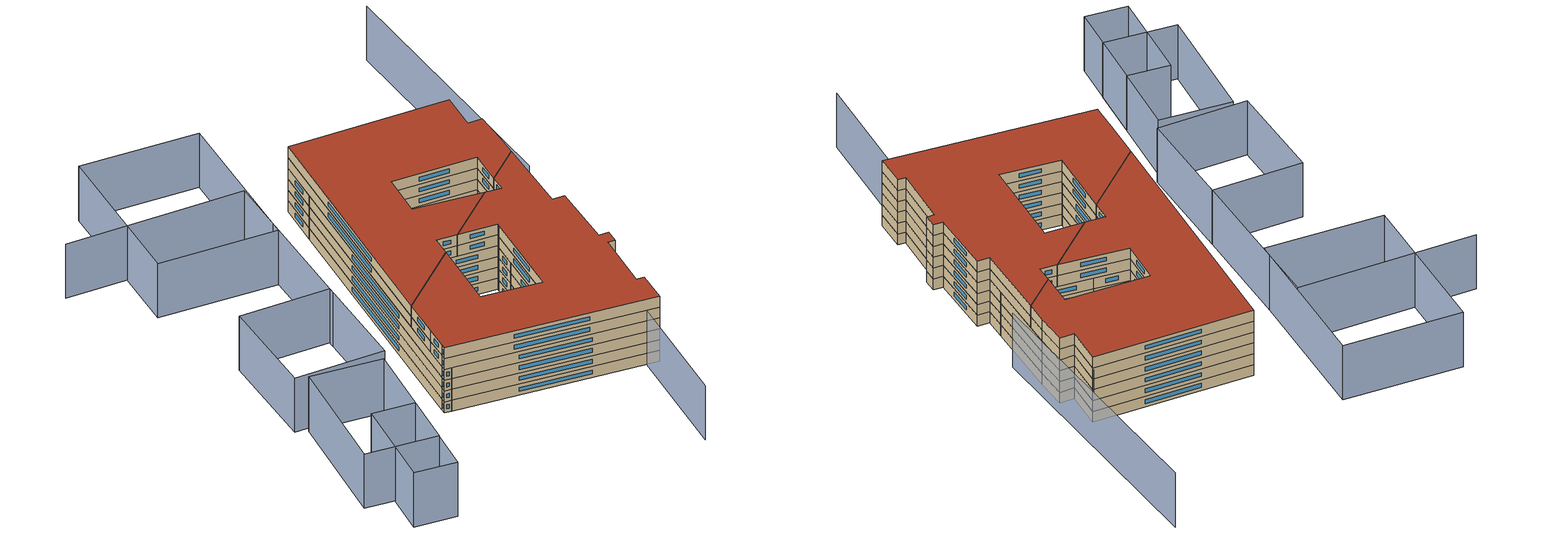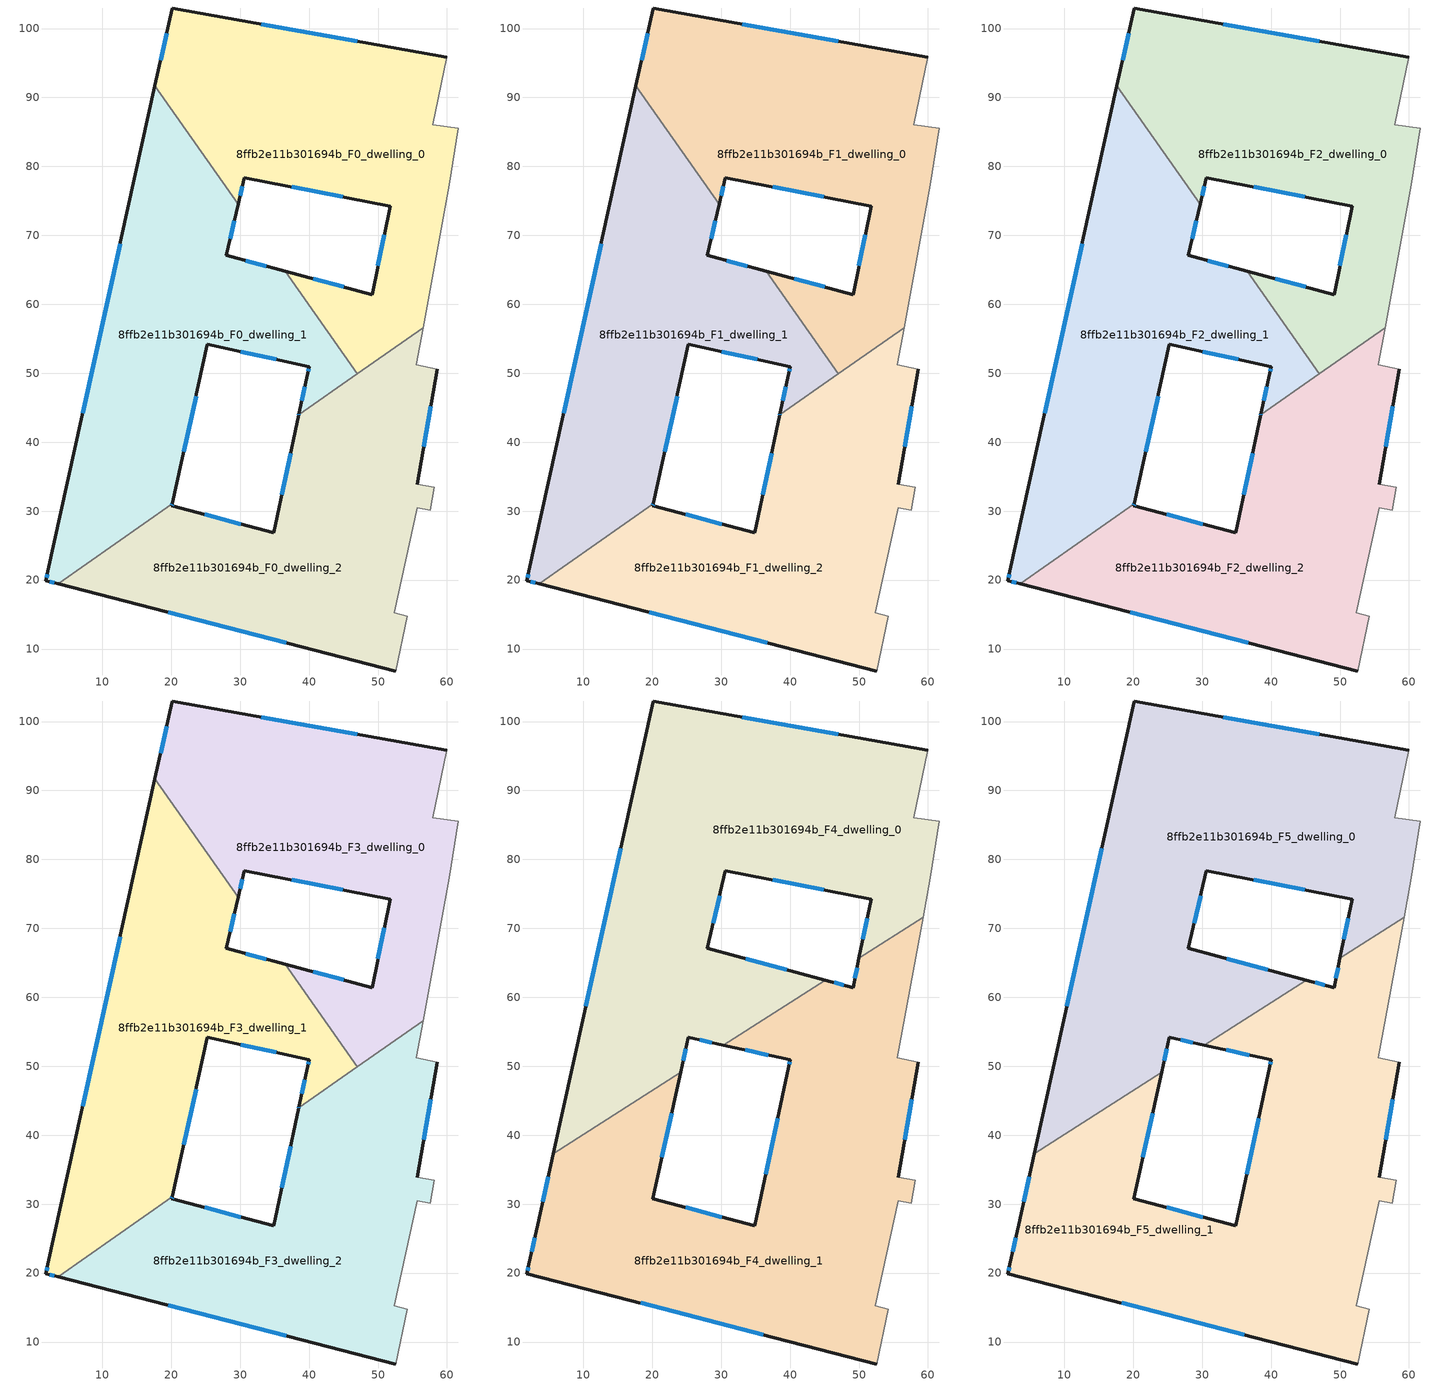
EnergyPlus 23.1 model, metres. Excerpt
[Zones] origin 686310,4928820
8ffb2e11b301694b_F0_dwelling_0
 floor ground (EU_floor_Construction): 59.96,95.82 57.92,86.03 61.62,85.51 60.36,77.36 56.54,56.61 46.99,49.91 36.53,64.8 49.13,61.42 51.74,74.25 30.63,78.38 29.73,74.49 17.65,91.69 20.14,102.97 z0
 wall outside (EU_wall_Construction): 29.73,74.49 30.63,78.38 51.74,74.25 49.13,61.42 36.53,64.8 / 59.96,95.82 20.14,102.97 17.65,91.69 z0:3
 wall adiabatic (EU_wall_Construction): 56.54,56.61 60.36,77.36 61.62,85.51 57.92,86.03 59.96,95.82 z0:3
 wall to 8ffb2e11b301694b_F0_dwelling_1 (EU_wall_Construction): 17.65,91.69 29.73,74.49 / 36.53,64.8 46.99,49.91 z0:3
 wall to 8ffb2e11b301694b_F0_dwelling_2 (EU_wall_Construction): 46.99,49.91 56.54,56.61 z0:3
 window (EU_Window_Construction): 45.03,62.52 40.63,63.7 / 50.89,70.08 49.98,65.59 / 37.49,77.03 44.87,75.59 / 30.02,75.76 30.34,77.11 / 19.33,99.3 18.46,95.36 / 47.01,98.15 33.09,100.65 z0.98:2.02
8ffb2e11b301694b_F0_dwelling_1
 floor ground (EU_floor_Construction): 29.73,74.49 28.02,67.09 36.53,64.8 46.99,49.91 38.51,43.95 38.54,44.08 39.79,49.97 40,50.93 25.27,54.2 20.14,31.05 3.63,19.46 1.83,19.93 2.13,21.26 17.65,91.69 z0
 wall outside (EU_wall_Construction): 36.53,64.8 28.02,67.09 29.73,74.49 / 38.51,43.95 38.54,44.08 / 20.14,31.05 25.27,54.2 40,50.93 39.79,49.97 38.54,44.08 / 17.65,91.69 2.13,21.26 1.83,19.93 3.63,19.46 z0:3
 wall to 8ffb2e11b301694b_F0_dwelling_2 (EU_wall_Construction): 3.63,19.46 20.14,31.05 / 38.51,43.95 46.99,49.91 z0:3
 window (EU_Window_Construction): 28.57,69.5 29.17,72.09 / 33.76,65.55 30.79,66.35 / 38.52,43.99 38.53,44.04 / 39.38,48.06 38.94,46 / 39.93,50.62 39.86,50.29 / 30.06,53.13 35.21,52 / 21.81,38.58 23.6,46.67 / 2.41,19.78 3.05,19.61 / 2.03,20.82 1.93,20.36 / 12.6,68.79 7.18,44.16 z0.98:2.02
8ffb2e11b301694b_F0_dwelling_2
 floor ground (EU_floor_Construction): 56.54,56.61 55.55,51.21 58.6,50.62 55.69,33.92 58.16,33.49 57.56,30.11 55.69,30.51 52.33,15.24 54.23,14.78 52.6,6.82 3.63,19.46 20.14,31.05 20.09,30.81 34.87,26.85 38.51,43.95 z0
 wall outside (EU_wall_Construction): 3.63,19.46 52.6,6.82 / 20.14,31.05 20.09,30.81 / 38.51,43.95 34.87,26.85 20.09,30.81 / 55.69,33.92 58.6,50.62 z0:3
 wall adiabatic (EU_wall_Construction): 52.6,6.82 54.23,14.78 52.33,15.24 55.69,30.51 57.56,30.11 58.16,33.49 55.69,33.92 / 58.6,50.62 55.55,51.21 56.54,56.61 z0:3
 window (EU_Window_Construction): 19.56,15.35 36.67,10.93 / 20.13,30.97 20.11,30.89 / 30.06,28.13 24.89,29.52 / 37.32,38.39 36.05,32.41 / 56.63,39.35 57.65,45.18 z0.98:2.02
8ffb2e11b301694b_F1_dwelling_0
 floor to 8ffb2e11b301694b_F0_dwelling_0 (EU_floor_Construction): 59.96,95.82 57.92,86.03 61.62,85.51 60.36,77.36 56.54,56.61 46.99,49.91 36.53,64.8 49.13,61.42 51.74,74.25 30.63,78.38 29.73,74.49 17.65,91.69 20.14,102.97 z3
 wall outside (EU_wall_Construction): 29.73,74.49 30.63,78.38 51.74,74.25 49.13,61.42 36.53,64.8 / 59.96,95.82 20.14,102.97 17.65,91.69 z3:6
 wall adiabatic (EU_wall_Construction): 56.54,56.61 60.36,77.36 61.62,85.51 57.92,86.03 59.96,95.82 z3:6
 wall to 8ffb2e11b301694b_F1_dwelling_1 (EU_wall_Construction): 17.65,91.69 29.73,74.49 / 36.53,64.8 46.99,49.91 z3:6
 wall to 8ffb2e11b301694b_F1_dwelling_2 (EU_wall_Construction): 46.99,49.91 56.54,56.61 z3:6
 window (EU_Window_Construction): 45.03,62.52 40.63,63.7 / 50.89,70.08 49.98,65.59 / 37.49,77.03 44.87,75.59 / 30.02,75.76 30.34,77.11 / 19.33,99.3 18.46,95.36 / 47.01,98.15 33.09,100.65 z3.98:5.02
8ffb2e11b301694b_F1_dwelling_1
 floor to 8ffb2e11b301694b_F0_dwelling_1 (EU_floor_Construction): 29.73,74.49 28.02,67.09 36.53,64.8 46.99,49.91 38.51,43.95 38.54,44.08 39.79,49.97 40,50.93 25.27,54.2 20.14,31.05 3.63,19.46 1.83,19.93 2.13,21.26 17.65,91.69 z3
 wall outside (EU_wall_Construction): 36.53,64.8 28.02,67.09 29.73,74.49 / 38.51,43.95 38.54,44.08 / 20.14,31.05 25.27,54.2 40,50.93 39.79,49.97 38.54,44.08 / 17.65,91.69 2.13,21.26 1.83,19.93 3.63,19.46 z3:6
 wall to 8ffb2e11b301694b_F1_dwelling_2 (EU_wall_Construction): 3.63,19.46 20.14,31.05 / 38.51,43.95 46.99,49.91 z3:6
 window (EU_Window_Construction): 28.57,69.5 29.17,72.09 / 33.76,65.55 30.79,66.35 / 38.52,43.99 38.53,44.04 / 39.38,48.06 38.94,46 / 39.93,50.62 39.86,50.29 / 30.06,53.13 35.21,52 / 21.81,38.58 23.6,46.67 / 2.41,19.78 3.05,19.61 / 2.03,20.82 1.93,20.36 / 12.6,68.79 7.18,44.16 z3.98:5.02
8ffb2e11b301694b_F1_dwelling_2
 floor to 8ffb2e11b301694b_F0_dwelling_2 (EU_floor_Construction): 56.54,56.61 55.55,51.21 58.6,50.62 55.69,33.92 58.16,33.49 57.56,30.11 55.69,30.51 52.33,15.24 54.23,14.78 52.6,6.82 3.63,19.46 20.14,31.05 20.09,30.81 34.87,26.85 38.51,43.95 z3
 wall outside (EU_wall_Construction): 3.63,19.46 52.6,6.82 / 20.14,31.05 20.09,30.81 / 38.51,43.95 34.87,26.85 20.09,30.81 / 55.69,33.92 58.6,50.62 z3:6
 wall adiabatic (EU_wall_Construction): 52.6,6.82 54.23,14.78 52.33,15.24 55.69,30.51 57.56,30.11 58.16,33.49 55.69,33.92 / 58.6,50.62 55.55,51.21 56.54,56.61 z3:6
 window (EU_Window_Construction): 19.56,15.35 36.67,10.93 / 20.13,30.97 20.11,30.89 / 30.06,28.13 24.89,29.52 / 37.32,38.39 36.05,32.41 / 56.63,39.35 57.65,45.18 z3.98:5.02
8ffb2e11b301694b_F2_dwelling_0
 floor to 8ffb2e11b301694b_F1_dwelling_0 (EU_floor_Construction): 59.96,95.82 57.92,86.03 61.62,85.51 60.36,77.36 56.54,56.61 46.99,49.91 36.53,64.8 49.13,61.42 51.74,74.25 30.63,78.38 29.73,74.49 17.65,91.69 20.14,102.97 z6
 wall outside (EU_wall_Construction): 29.73,74.49 30.63,78.38 51.74,74.25 49.13,61.42 36.53,64.8 / 59.96,95.82 20.14,102.97 17.65,91.69 z6:9
 wall adiabatic (EU_wall_Construction): 56.54,56.61 60.36,77.36 61.62,85.51 57.92,86.03 59.96,95.82 z6:9
 wall to 8ffb2e11b301694b_F2_dwelling_1 (EU_wall_Construction): 17.65,91.69 29.73,74.49 / 36.53,64.8 46.99,49.91 z6:9
 wall to 8ffb2e11b301694b_F2_dwelling_2 (EU_wall_Construction): 46.99,49.91 56.54,56.61 z6:9
 window (EU_Window_Construction): 45.03,62.52 40.63,63.7 / 50.89,70.08 49.98,65.59 / 37.49,77.03 44.87,75.59 / 30.02,75.76 30.34,77.11 / 19.33,99.3 18.46,95.36 / 47.01,98.15 33.09,100.65 z6.98:8.02
8ffb2e11b301694b_F2_dwelling_1
 floor to 8ffb2e11b301694b_F1_dwelling_1 (EU_floor_Construction): 29.73,74.49 28.02,67.09 36.53,64.8 46.99,49.91 38.51,43.95 38.54,44.08 39.79,49.97 40,50.93 25.27,54.2 20.14,31.05 3.63,19.46 1.83,19.93 2.13,21.26 17.65,91.69 z6
 wall outside (EU_wall_Construction): 36.53,64.8 28.02,67.09 29.73,74.49 / 38.51,43.95 38.54,44.08 / 20.14,31.05 25.27,54.2 40,50.93 39.79,49.97 38.54,44.08 / 17.65,91.69 2.13,21.26 1.83,19.93 3.63,19.46 z6:9
 wall to 8ffb2e11b301694b_F2_dwelling_2 (EU_wall_Construction): 3.63,19.46 20.14,31.05 / 38.51,43.95 46.99,49.91 z6:9
 window (EU_Window_Construction): 28.57,69.5 29.17,72.09 / 33.76,65.55 30.79,66.35 / 38.52,43.99 38.53,44.04 / 39.38,48.06 38.94,46 / 39.93,50.62 39.86,50.29 / 30.06,53.13 35.21,52 / 21.81,38.58 23.6,46.67 / 2.41,19.78 3.05,19.61 / 2.03,20.82 1.93,20.36 / 12.6,68.79 7.18,44.16 z6.98:8.02
8ffb2e11b301694b_F2_dwelling_2
 floor to 8ffb2e11b301694b_F1_dwelling_2 (EU_floor_Construction): 56.54,56.61 55.55,51.21 58.6,50.62 55.69,33.92 58.16,33.49 57.56,30.11 55.69,30.51 52.33,15.24 54.23,14.78 52.6,6.82 3.63,19.46 20.14,31.05 20.09,30.81 34.87,26.85 38.51,43.95 z6
 wall outside (EU_wall_Construction): 3.63,19.46 52.6,6.82 / 20.14,31.05 20.09,30.81 / 38.51,43.95 34.87,26.85 20.09,30.81 / 55.69,33.92 58.6,50.62 z6:9
 wall adiabatic (EU_wall_Construction): 52.6,6.82 54.23,14.78 52.33,15.24 55.69,30.51 57.56,30.11 58.16,33.49 55.69,33.92 / 58.6,50.62 55.55,51.21 56.54,56.61 z6:9
 window (EU_Window_Construction): 19.56,15.35 36.67,10.93 / 20.13,30.97 20.11,30.89 / 30.06,28.13 24.89,29.52 / 37.32,38.39 36.05,32.41 / 56.63,39.35 57.65,45.18 z6.98:8.02
8ffb2e11b301694b_F3_dwelling_0
 floor to 8ffb2e11b301694b_F2_dwelling_0 (EU_floor_Construction): 59.96,95.82 57.92,86.03 61.62,85.51 60.36,77.36 56.54,56.61 46.99,49.91 36.53,64.8 49.13,61.42 51.74,74.25 30.63,78.38 29.73,74.49 17.65,91.69 20.14,102.97 z9
 wall outside (EU_wall_Construction): 29.73,74.49 30.63,78.38 51.74,74.25 49.13,61.42 36.53,64.8 / 59.96,95.82 20.14,102.97 17.65,91.69 z9:12
 wall adiabatic (EU_wall_Construction): 56.54,56.61 60.36,77.36 61.62,85.51 57.92,86.03 59.96,95.82 z9:12
 wall to 8ffb2e11b301694b_F3_dwelling_1 (EU_wall_Construction): 17.65,91.69 29.73,74.49 / 36.53,64.8 46.99,49.91 z9:12
 wall to 8ffb2e11b301694b_F3_dwelling_2 (EU_wall_Construction): 46.99,49.91 56.54,56.61 z9:12
 window (EU_Window_Construction): 45.03,62.52 40.63,63.7 / 50.89,70.08 49.98,65.59 / 37.49,77.03 44.87,75.59 / 30.02,75.76 30.34,77.11 / 19.33,99.3 18.46,95.36 / 47.01,98.15 33.09,100.65 z9.98:11.02
8ffb2e11b301694b_F3_dwelling_1
 floor to 8ffb2e11b301694b_F2_dwelling_1 (EU_floor_Construction): 29.73,74.49 28.02,67.09 36.53,64.8 46.99,49.91 38.51,43.95 38.54,44.08 39.79,49.97 40,50.93 25.27,54.2 20.14,31.05 3.63,19.46 1.83,19.93 2.13,21.26 17.65,91.69 z9
 wall outside (EU_wall_Construction): 36.53,64.8 28.02,67.09 29.73,74.49 / 38.51,43.95 38.54,44.08 / 20.14,31.05 25.27,54.2 40,50.93 39.79,49.97 38.54,44.08 / 17.65,91.69 2.13,21.26 1.83,19.93 3.63,19.46 z9:12
 wall to 8ffb2e11b301694b_F3_dwelling_2 (EU_wall_Construction): 3.63,19.46 20.14,31.05 / 38.51,43.95 46.99,49.91 z9:12
 window (EU_Window_Construction): 28.57,69.5 29.17,72.09 / 33.76,65.55 30.79,66.35 / 38.52,43.99 38.53,44.04 / 39.38,48.06 38.94,46 / 39.93,50.62 39.86,50.29 / 30.06,53.13 35.21,52 / 21.81,38.58 23.6,46.67 / 2.41,19.78 3.05,19.61 / 2.03,20.82 1.93,20.36 / 12.6,68.79 7.18,44.16 z9.98:11.02
8ffb2e11b301694b_F3_dwelling_2
 floor to 8ffb2e11b301694b_F2_dwelling_2 (EU_floor_Construction): 56.54,56.61 55.55,51.21 58.6,50.62 55.69,33.92 58.16,33.49 57.56,30.11 55.69,30.51 52.33,15.24 54.23,14.78 52.6,6.82 3.63,19.46 20.14,31.05 20.09,30.81 34.87,26.85 38.51,43.95 z9
 wall outside (EU_wall_Construction): 3.63,19.46 52.6,6.82 / 20.14,31.05 20.09,30.81 / 38.51,43.95 34.87,26.85 20.09,30.81 / 55.69,33.92 58.6,50.62 z9:12
 wall adiabatic (EU_wall_Construction): 52.6,6.82 54.23,14.78 52.33,15.24 55.69,30.51 57.56,30.11 58.16,33.49 55.69,33.92 / 58.6,50.62 55.55,51.21 56.54,56.61 z9:12
 window (EU_Window_Construction): 19.56,15.35 36.67,10.93 / 20.13,30.97 20.11,30.89 / 30.06,28.13 24.89,29.52 / 37.32,38.39 36.05,32.41 / 56.63,39.35 57.65,45.18 z9.98:11.02
8ffb2e11b301694b_F4_dwelling_0
 floor to 8ffb2e11b301694b_F3_dwelling_0 (EU_floor_Construction): 59.96,95.82 57.92,86.03 61.62,85.51 60.36,77.36 59.3,71.59 49.99,65.64 51.74,74.25 30.63,78.38 29.73,74.49 17.65,91.69 20.14,102.97 z12; 45.08,62.5 40.29,59.45 36.53,64.8 z12
 floor to 8ffb2e11b301694b_F3_dwelling_1 (EU_floor_Construction): 29.73,74.49 28.02,67.09 36.53,64.8 40.29,59.45 30.32,53.08 25.27,54.2 24.15,49.13 5.67,37.33 17.65,91.69 z12
 wall outside (EU_wall_Construction): 45.08,62.5 28.02,67.09 30.63,78.38 51.74,74.25 49.99,65.64 / 24.15,49.13 25.27,54.2 30.32,53.08 / 59.96,95.82 20.14,102.97 5.67,37.33 z12:15
 wall adiabatic (EU_wall_Construction): 59.3,71.59 60.36,77.36 61.62,85.51 57.92,86.03 59.96,95.82 z12:15
 wall to 8ffb2e11b301694b_F4_dwelling_1 (EU_wall_Construction): 49.99,65.64 59.3,71.59 / 30.32,53.08 45.08,62.5 / 5.67,37.33 24.15,49.13 z12:15
 window (EU_Window_Construction): 51.17,71.45 50.56,68.44 / 37.49,77.03 44.87,75.59 / 28.87,70.76 29.78,74.71 / 39.53,64 33.57,65.6 / 26.91,53.83 28.68,53.44 / 24.51,50.78 24.9,52.55 / 15.43,81.63 10.38,58.68 / 47.01,98.15 33.09,100.65 z12.98:14.02
8ffb2e11b301694b_F4_dwelling_1
 floor outside (EU_floor_Construction): 39.79,49.97 38.54,44.08 38.51,43.95 34.87,26.85 z12; 5.4,36.08 2.13,21.26 3.39,27.01 z12
 floor to 8ffb2e11b301694b_F3_dwelling_0 (EU_floor_Construction): 59.3,71.59 56.54,56.61 46.99,49.91 40.29,59.45 45.08,62.5 49.13,61.42 49.99,65.64 z12
 floor to 8ffb2e11b301694b_F3_dwelling_1 (EU_floor_Construction): 40.29,59.45 46.99,49.91 38.51,43.95 38.54,44.08 39.79,49.97 40,50.93 30.32,53.08 z12; 24.15,49.13 20.14,31.05 3.63,19.46 1.83,19.93 2.13,21.26 5.67,37.33 z12
 floor to 8ffb2e11b301694b_F3_dwelling_2 (EU_floor_Construction): 56.54,56.61 55.55,51.21 58.6,50.62 55.69,33.92 58.16,33.49 57.56,30.11 55.69,30.51 52.33,15.24 54.23,14.78 52.6,6.82 3.63,19.46 20.14,31.05 20.09,30.81 34.87,26.85 38.51,43.95 z12
 wall outside (EU_wall_Construction): 5.67,37.33 3.39,27.01 2.13,21.26 1.83,19.93 52.6,6.82 / 30.32,53.08 40,50.93 39.79,49.97 34.87,26.85 20.09,30.81 24.15,49.13 / 49.99,65.64 49.13,61.42 45.08,62.5 / 55.69,33.92 58.6,50.62 z12:15
 wall adiabatic (EU_wall_Construction): 52.6,6.82 54.23,14.78 52.33,15.24 55.69,30.51 57.56,30.11 58.16,33.49 55.69,33.92 / 58.6,50.62 55.55,51.21 59.3,71.59 z12:15
 window (EU_Window_Construction): 18.34,15.66 36.09,11.08 / 2.03,20.82 1.93,20.36 / 2.98,25.14 2.54,23.13 / 4.93,33.97 4.13,30.36 / 21.41,36.77 22.83,43.17 / 30.06,28.13 24.89,29.52 / 38.19,42.45 36.47,34.37 / 39.93,50.62 39.86,50.29 / 33.47,52.38 36.85,51.63 / 47.81,61.77 46.39,62.15 / 49.71,64.27 49.41,62.79 / 56.63,39.35 57.65,45.18 z12.98:14.02
8ffb2e11b301694b_F5_dwelling_0
 floor to 8ffb2e11b301694b_F4_dwelling_0 (EU_floor_Construction): 59.96,95.82 57.92,86.03 61.62,85.51 60.36,77.36 59.3,71.59 49.99,65.64 51.74,74.25 30.63,78.38 28.02,67.09 45.08,62.5 30.32,53.08 25.27,54.2 24.15,49.13 5.67,37.33 20.14,102.97 z15
 wall outside (EU_wall_Construction): 45.08,62.5 28.02,67.09 30.63,78.38 51.74,74.25 49.99,65.64 / 24.15,49.13 25.27,54.2 30.32,53.08 / 59.96,95.82 20.14,102.97 5.67,37.33 z15:18
 wall adiabatic (EU_wall_Construction): 59.3,71.59 60.36,77.36 61.62,85.51 57.92,86.03 59.96,95.82 z15:18
 wall to 8ffb2e11b301694b_F5_dwelling_1 (EU_wall_Construction): 49.99,65.64 59.3,71.59 / 30.32,53.08 45.08,62.5 / 5.67,37.33 24.15,49.13 z15:18
 window (EU_Window_Construction): 51.17,71.45 50.56,68.44 / 37.49,77.03 44.87,75.59 / 28.87,70.76 29.78,74.71 / 39.53,64 33.57,65.6 / 26.91,53.83 28.68,53.44 / 24.51,50.78 24.9,52.55 / 15.43,81.63 10.38,58.68 / 47.01,98.15 33.09,100.65 z15.98:17.02
 roof outside (EU_roof_Construction): 45.08,62.5 28.02,67.09 30.63,78.38 51.74,74.25 49.99,65.64 59.3,71.59 60.36,77.36 61.62,85.51 57.92,86.03 59.96,95.82 20.14,102.97 5.67,37.33 24.15,49.13 25.27,54.2 30.32,53.08 z18
8ffb2e11b301694b_F5_dwelling_1
 floor to 8ffb2e11b301694b_F4_dwelling_1 (EU_floor_Construction): 59.3,71.59 55.55,51.21 58.6,50.62 55.69,33.92 58.16,33.49 57.56,30.11 55.69,30.51 52.33,15.24 54.23,14.78 52.6,6.82 1.83,19.93 2.13,21.26 3.39,27.01 5.67,37.33 24.15,49.13 20.09,30.81 34.87,26.85 39.79,49.97 40,50.93 30.32,53.08 45.08,62.5 49.13,61.42 49.99,65.64 z15
 wall outside (EU_wall_Construction): 5.67,37.33 3.39,27.01 2.13,21.26 1.83,19.93 52.6,6.82 / 30.32,53.08 40,50.93 39.79,49.97 34.87,26.85 20.09,30.81 24.15,49.13 / 49.99,65.64 49.13,61.42 45.08,62.5 / 55.69,33.92 58.6,50.62 z15:18
 wall adiabatic (EU_wall_Construction): 52.6,6.82 54.23,14.78 52.33,15.24 55.69,30.51 57.56,30.11 58.16,33.49 55.69,33.92 / 58.6,50.62 55.55,51.21 59.3,71.59 z15:18
 window (EU_Window_Construction): 18.34,15.66 36.09,11.08 / 2.03,20.82 1.93,20.36 / 2.98,25.14 2.54,23.13 / 4.93,33.97 4.13,30.36 / 21.41,36.77 22.83,43.17 / 30.06,28.13 24.89,29.52 / 38.19,42.45 36.47,34.37 / 39.93,50.62 39.86,50.29 / 33.47,52.38 36.85,51.63 / 47.81,61.77 46.39,62.15 / 49.71,64.27 49.41,62.79 / 56.63,39.35 57.65,45.18 z15.98:17.02
 roof outside (EU_roof_Construction): 52.6,6.82 54.23,14.78 52.33,15.24 55.69,30.51 57.56,30.11 58.16,33.49 55.69,33.92 58.6,50.62 55.55,51.21 59.3,71.59 49.99,65.64 49.13,61.42 45.08,62.5 30.32,53.08 40,50.93 39.79,49.97 34.87,26.85 20.09,30.81 24.15,49.13 5.67,37.33 3.39,27.01 2.13,21.26 1.83,19.93 z18
shading: 42.67,-23.48 57.78,45.79 / 46.07,37.4 60.1,96.41 / 61.78,68.07 69.26,139.22 / -39.84,106.23 4.52,98.62 / 4.52,98.62 -2.88,55.46 / -13.54,10.14 -19.53,-13.85 / -19.53,-13.85 -29.93,-11.25 / -29.93,-11.25 -23.94,12.73 / -23.94,12.73 -13.54,10.14 / -9.03,28.07 -16.91,-3.26 / -16.91,-3.26 -34.57,1.18 / -34.57,1.18 -26.69,32.51 / -26.69,32.51 -9.03,28.07 / -2.62,56.99 -6.96,30.36 / -6.96,30.36 -29.6,34.05 / -29.6,34.05 -25.26,60.68 / -25.26,60.68 -2.62,56.99 / 9.75,122.53 1.55,81.81 / 1.55,81.81 -27.82,87.73 / -27.82,87.73 -19.62,128.45 / -19.62,128.45 9.75,122.53 z0:15
[Building]
EU S2 Campaign: North Axis=0; Terrain=City; Solar Distribution=FullExterior
[Site:Location]
Bologna: Latitude=44.5; Longitude=11.25; Time Zone=1; Elevation=37
[SizingPeriod:WeatherFileDays]
AnnualSizingPeriod: Begin Month=1; Begin Day of Month=1; End Month=12; End Day of Month=31; Day of Week for Start Day=Monday; Use Weather File Daylight Saving Period=No; Use Weather File Rain and Snow Indicators=No
[MATERIAL]
EU_InternalMass_Material: Roughness=MediumRough; Thickness=0.1; Conductivity=1; Density=1800; Specific Heat=900; Thermal Absorptance=0.9; Solar Absorptance=0.7; Visible Absorptance=0.7
[MATERIAL:NOMASS] Roughness=MediumRough; Thermal Absorptance=0.9; Solar Absorptance=0.7; Visible Absorptance=0.7
Name | Thermal Resistance
EU_wall_NoMass | 0.905828
EU_roof_NoMass | 0.37593
EU_floor_NoMass | 0.67114
[WINDOWMATERIAL:SIMPLEGLAZINGSYSTEM]
EU_Window_SimpleGlazing: UFactor=4.52486; Solar Heat Gain Coefficient=0.85; Visible Transmittance=0.85
[CONSTRUCTION]
EU_wall_Construction: EU_wall_NoMass
EU_roof_Construction: EU_roof_NoMass
EU_floor_Construction: EU_floor_NoMass
EU_InternalMass_Construction: EU_InternalMass_Material
EU_Window_Construction: EU_Window_SimpleGlazing
[ZONE] Type=1; Multiplier=1; Ceiling Height=autocalculate; Floor Area=autocalculate; Part of Total Floor Area=Yes
Name | Volume
8ffb2e11b301694b_F0_dwelling_0; 8ffb2e11b301694b_F1_dwelling_0; 8ffb2e11b301694b_F2_dwelling_0; 8ffb2e11b301694b_F3_dwelling_0 | 3461.44
8ffb2e11b301694b_F4_dwelling_0 | 5192.7
8ffb2e11b301694b_F5_dwelling_0 | 5192.75
8ffb2e11b301694b_F0_dwelling_1; 8ffb2e11b301694b_F1_dwelling_1; 8ffb2e11b301694b_F2_dwelling_1; 8ffb2e11b301694b_F3_dwelling_1 | 3461.87
8ffb2e11b301694b_F4_dwelling_1 | 5192.31
8ffb2e11b301694b_F5_dwelling_1 | 5192.35
8ffb2e11b301694b_F0_dwelling_2; 8ffb2e11b301694b_F1_dwelling_2; 8ffb2e11b301694b_F2_dwelling_2; 8ffb2e11b301694b_F3_dwelling_2 | 3461.52
[INTERNALMASS] Construction=EU_InternalMass_Construction
Name | Zone or ZoneList | Surface Area
8ffb2e11b301694b_F0_dwelling_0_EU_InternalMass | 8ffb2e11b301694b_F0_dwelling_0 | 1153.81
8ffb2e11b301694b_F0_dwelling_1_EU_InternalMass | 8ffb2e11b301694b_F0_dwelling_1 | 1153.83
8ffb2e11b301694b_F0_dwelling_2_EU_InternalMass | 8ffb2e11b301694b_F0_dwelling_2 | 1153.84
8ffb2e11b301694b_F1_dwelling_0_EU_InternalMass | 8ffb2e11b301694b_F1_dwelling_0 | 1153.81
8ffb2e11b301694b_F1_dwelling_1_EU_InternalMass | 8ffb2e11b301694b_F1_dwelling_1 | 1153.83
8ffb2e11b301694b_F1_dwelling_2_EU_InternalMass | 8ffb2e11b301694b_F1_dwelling_2 | 1153.84
8ffb2e11b301694b_F2_dwelling_0_EU_InternalMass | 8ffb2e11b301694b_F2_dwelling_0 | 1153.81
8ffb2e11b301694b_F2_dwelling_1_EU_InternalMass | 8ffb2e11b301694b_F2_dwelling_1 | 1153.83
8ffb2e11b301694b_F2_dwelling_2_EU_InternalMass | 8ffb2e11b301694b_F2_dwelling_2 | 1153.84
8ffb2e11b301694b_F3_dwelling_0_EU_InternalMass | 8ffb2e11b301694b_F3_dwelling_0 | 1153.81
8ffb2e11b301694b_F3_dwelling_1_EU_InternalMass | 8ffb2e11b301694b_F3_dwelling_1 | 1153.83
8ffb2e11b301694b_F3_dwelling_2_EU_InternalMass | 8ffb2e11b301694b_F3_dwelling_2 | 1153.84
8ffb2e11b301694b_F4_dwelling_0_EU_InternalMass | 8ffb2e11b301694b_F4_dwelling_0 | 1730.74
8ffb2e11b301694b_F4_dwelling_1_EU_InternalMass | 8ffb2e11b301694b_F4_dwelling_1 | 1730.74
8ffb2e11b301694b_F5_dwelling_0_EU_InternalMass | 8ffb2e11b301694b_F5_dwelling_0 | 1730.74
8ffb2e11b301694b_F5_dwelling_1_EU_InternalMass | 8ffb2e11b301694b_F5_dwelling_1 | 1730.74
[OTHEREQUIPMENT] Fuel Type=Electricity; Design Level Calculation Method=Watts/Area; Power per Zone Floor Area=1; Fraction Latent=0; Fraction Radiant=0; Fraction Lost=0; Carbon Dioxide Generation Rate=0; EndUse Subcategory=EU_Step8_InternalGains
Name | Zone or ZoneList or Space or SpaceList | Schedule
EU_Step8_InternalGain_8ffb2e11b301694b_F0_dwelling_0_f000 | 8ffb2e11b301694b_F0_dwelling_0 | EU_Step8_GainSchedule_8ffb2e11b301694b_F0_dwelling_0_f000
EU_Step8_InternalGain_8ffb2e11b301694b_F0_dwelling_1_f000 | 8ffb2e11b301694b_F0_dwelling_1 | EU_Step8_GainSchedule_8ffb2e11b301694b_F0_dwelling_1_f000
EU_Step8_InternalGain_8ffb2e11b301694b_F0_dwelling_2_f000 | 8ffb2e11b301694b_F0_dwelling_2 | EU_Step8_GainSchedule_8ffb2e11b301694b_F0_dwelling_2_f000
EU_Step8_InternalGain_8ffb2e11b301694b_F1_dwelling_0_f000 | 8ffb2e11b301694b_F1_dwelling_0 | EU_Step8_GainSchedule_8ffb2e11b301694b_F1_dwelling_0_f000
EU_Step8_InternalGain_8ffb2e11b301694b_F1_dwelling_1_f000 | 8ffb2e11b301694b_F1_dwelling_1 | EU_Step8_GainSchedule_8ffb2e11b301694b_F1_dwelling_1_f000
EU_Step8_InternalGain_8ffb2e11b301694b_F1_dwelling_2_f000 | 8ffb2e11b301694b_F1_dwelling_2 | EU_Step8_GainSchedule_8ffb2e11b301694b_F1_dwelling_2_f000
EU_Step8_InternalGain_8ffb2e11b301694b_F2_dwelling_0_f000 | 8ffb2e11b301694b_F2_dwelling_0 | EU_Step8_GainSchedule_8ffb2e11b301694b_F2_dwelling_0_f000
EU_Step8_InternalGain_8ffb2e11b301694b_F2_dwelling_1_f000 | 8ffb2e11b301694b_F2_dwelling_1 | EU_Step8_GainSchedule_8ffb2e11b301694b_F2_dwelling_1_f000
EU_Step8_InternalGain_8ffb2e11b301694b_F2_dwelling_2_f000 | 8ffb2e11b301694b_F2_dwelling_2 | EU_Step8_GainSchedule_8ffb2e11b301694b_F2_dwelling_2_f000
EU_Step8_InternalGain_8ffb2e11b301694b_F3_dwelling_0_f000 | 8ffb2e11b301694b_F3_dwelling_0 | EU_Step8_GainSchedule_8ffb2e11b301694b_F3_dwelling_0_f000
EU_Step8_InternalGain_8ffb2e11b301694b_F3_dwelling_1_f000 | 8ffb2e11b301694b_F3_dwelling_1 | EU_Step8_GainSchedule_8ffb2e11b301694b_F3_dwelling_1_f000
EU_Step8_InternalGain_8ffb2e11b301694b_F3_dwelling_2_f000 | 8ffb2e11b301694b_F3_dwelling_2 | EU_Step8_GainSchedule_8ffb2e11b301694b_F3_dwelling_2_f000
EU_Step8_InternalGain_8ffb2e11b301694b_F4_dwelling_0_f000 | 8ffb2e11b301694b_F4_dwelling_0 | EU_Step8_GainSchedule_8ffb2e11b301694b_F4_dwelling_0_f000
EU_Step8_InternalGain_8ffb2e11b301694b_F4_dwelling_1_f000 | 8ffb2e11b301694b_F4_dwelling_1 | EU_Step8_GainSchedule_8ffb2e11b301694b_F4_dwelling_1_f000
EU_Step8_InternalGain_8ffb2e11b301694b_F5_dwelling_0_f000 | 8ffb2e11b301694b_F5_dwelling_0 | EU_Step8_GainSchedule_8ffb2e11b301694b_F5_dwelling_0_f000
EU_Step8_InternalGain_8ffb2e11b301694b_F5_dwelling_1_f000 | 8ffb2e11b301694b_F5_dwelling_1 | EU_Step8_GainSchedule_8ffb2e11b301694b_F5_dwelling_1_f000
[ZONEVENTILATION:DESIGNFLOWRATE] Schedule=EU_AlwaysOn; Design Flow Rate Calculation Method=AirChanges/Hour; Air Changes per Hour=0.73129; Ventilation Type=Natural; Fan Pressure Rise=0; Fan Total Efficiency=1; Constant Term Coefficient=1; Temperature Term Coefficient=0; Velocity Term Coefficient=0; Velocity Squared Term Coefficient=0; Minimum Indoor Temperature=-100; Maximum Indoor Temperature=100; Delta Temperature=-100; Minimum Outdoor Temperature=-100; Maximum Outdoor Temperature=100; Maximum Wind Speed=40
Name | Zone or ZoneList or Space or SpaceList
EU_ConstantAir_8ffb2e11b301694b_F0_dwelling_0 | 8ffb2e11b301694b_F0_dwelling_0
EU_ConstantAir_8ffb2e11b301694b_F0_dwelling_1 | 8ffb2e11b301694b_F0_dwelling_1
EU_ConstantAir_8ffb2e11b301694b_F0_dwelling_2 | 8ffb2e11b301694b_F0_dwelling_2
EU_ConstantAir_8ffb2e11b301694b_F1_dwelling_0 | 8ffb2e11b301694b_F1_dwelling_0
EU_ConstantAir_8ffb2e11b301694b_F1_dwelling_1 | 8ffb2e11b301694b_F1_dwelling_1
EU_ConstantAir_8ffb2e11b301694b_F1_dwelling_2 | 8ffb2e11b301694b_F1_dwelling_2
EU_ConstantAir_8ffb2e11b301694b_F2_dwelling_0 | 8ffb2e11b301694b_F2_dwelling_0
EU_ConstantAir_8ffb2e11b301694b_F2_dwelling_1 | 8ffb2e11b301694b_F2_dwelling_1
EU_ConstantAir_8ffb2e11b301694b_F2_dwelling_2 | 8ffb2e11b301694b_F2_dwelling_2
EU_ConstantAir_8ffb2e11b301694b_F3_dwelling_0 | 8ffb2e11b301694b_F3_dwelling_0
EU_ConstantAir_8ffb2e11b301694b_F3_dwelling_1 | 8ffb2e11b301694b_F3_dwelling_1
EU_ConstantAir_8ffb2e11b301694b_F3_dwelling_2 | 8ffb2e11b301694b_F3_dwelling_2
EU_ConstantAir_8ffb2e11b301694b_F4_dwelling_0 | 8ffb2e11b301694b_F4_dwelling_0
EU_ConstantAir_8ffb2e11b301694b_F4_dwelling_1 | 8ffb2e11b301694b_F4_dwelling_1
EU_ConstantAir_8ffb2e11b301694b_F5_dwelling_0 | 8ffb2e11b301694b_F5_dwelling_0
EU_ConstantAir_8ffb2e11b301694b_F5_dwelling_1 | 8ffb2e11b301694b_F5_dwelling_1
[HVACTEMPLATE:THERMOSTAT] Constant Heating Setpoint=20; Constant Cooling Setpoint=50
EU_HeatOnly_8ffb2e11b301694b_F0_dwelling_0; EU_HeatOnly_8ffb2e11b301694b_F0_dwelling_1; EU_HeatOnly_8ffb2e11b301694b_F0_dwelling_2; EU_HeatOnly_8ffb2e11b301694b_F1_dwelling_0; EU_HeatOnly_8ffb2e11b301694b_F1_dwelling_1; EU_HeatOnly_8ffb2e11b301694b_F1_dwelling_2; EU_HeatOnly_8ffb2e11b301694b_F2_dwelling_0; EU_HeatOnly_8ffb2e11b301694b_F2_dwelling_1; EU_HeatOnly_8ffb2e11b301694b_F2_dwelling_2; EU_HeatOnly_8ffb2e11b301694b_F3_dwelling_0; EU_HeatOnly_8ffb2e11b301694b_F3_dwelling_1; EU_HeatOnly_8ffb2e11b301694b_F3_dwelling_2; EU_HeatOnly_8ffb2e11b301694b_F4_dwelling_0; EU_HeatOnly_8ffb2e11b301694b_F4_dwelling_1; EU_HeatOnly_8ffb2e11b301694b_F5_dwelling_0; EU_HeatOnly_8ffb2e11b301694b_F5_dwelling_1
[HVACTEMPLATE:ZONE:IDEALLOADSAIRSYSTEM] System Availability Schedule=EU_AlwaysOn; Maximum Heating Supply Air Temperature=50; Minimum Cooling Supply Air Temperature=13; Maximum Heating Supply Air Humidity Ratio=0.0156; Minimum Cooling Supply Air Humidity Ratio=0.0077; Heating Limit=NoLimit; Cooling Limit=NoLimit; Heating Availability Schedule=EU_AlwaysOn; Cooling Availability Schedule=EU_CoolingOff; Dehumidification Control Type=ConstantSensibleHeatRatio; Cooling Sensible Heat Ratio=0.7; Dehumidification Setpoint=60; Humidification Control Type=None; Humidification Setpoint=30; Outdoor Air Method=None; Outdoor Air Flow Rate per Person=0.00944; Outdoor Air Flow Rate per Zone Floor Area=0; Outdoor Air Flow Rate per Zone=0; Demand Controlled Ventilation Type=None; Outdoor Air Economizer Type=NoEconomizer; Heat Recovery Type=None; Sensible Heat Recovery Effectiveness=0.7; Latent Heat Recovery Effectiveness=0.65
Name | Template Thermostat
8ffb2e11b301694b_F0_dwelling_0 | EU_HeatOnly_8ffb2e11b301694b_F0_dwelling_0
8ffb2e11b301694b_F0_dwelling_1 | EU_HeatOnly_8ffb2e11b301694b_F0_dwelling_1
8ffb2e11b301694b_F0_dwelling_2 | EU_HeatOnly_8ffb2e11b301694b_F0_dwelling_2
8ffb2e11b301694b_F1_dwelling_0 | EU_HeatOnly_8ffb2e11b301694b_F1_dwelling_0
8ffb2e11b301694b_F1_dwelling_1 | EU_HeatOnly_8ffb2e11b301694b_F1_dwelling_1
8ffb2e11b301694b_F1_dwelling_2 | EU_HeatOnly_8ffb2e11b301694b_F1_dwelling_2
8ffb2e11b301694b_F2_dwelling_0 | EU_HeatOnly_8ffb2e11b301694b_F2_dwelling_0
8ffb2e11b301694b_F2_dwelling_1 | EU_HeatOnly_8ffb2e11b301694b_F2_dwelling_1
8ffb2e11b301694b_F2_dwelling_2 | EU_HeatOnly_8ffb2e11b301694b_F2_dwelling_2
8ffb2e11b301694b_F3_dwelling_0 | EU_HeatOnly_8ffb2e11b301694b_F3_dwelling_0
8ffb2e11b301694b_F3_dwelling_1 | EU_HeatOnly_8ffb2e11b301694b_F3_dwelling_1
8ffb2e11b301694b_F3_dwelling_2 | EU_HeatOnly_8ffb2e11b301694b_F3_dwelling_2
8ffb2e11b301694b_F4_dwelling_0 | EU_HeatOnly_8ffb2e11b301694b_F4_dwelling_0
8ffb2e11b301694b_F4_dwelling_1 | EU_HeatOnly_8ffb2e11b301694b_F4_dwelling_1
8ffb2e11b301694b_F5_dwelling_0 | EU_HeatOnly_8ffb2e11b301694b_F5_dwelling_0
8ffb2e11b301694b_F5_dwelling_1 | EU_HeatOnly_8ffb2e11b301694b_F5_dwelling_1
[SIZING:ZONE] Zone Cooling Design Supply Air Temperature Input Method=SupplyAirTemperature; Zone Cooling Design Supply Air Temperature=13; Zone Heating Design Supply Air Temperature Input Method=SupplyAirTemperature; Zone Heating Design Supply Air Temperature=50; Zone Cooling Design Supply Air Humidity Ratio=0.008; Zone Heating Design Supply Air Humidity Ratio=0.008; Cooling Design Air Flow Method=DesignDay; Cooling Design Air Flow Rate=0; Cooling Minimum Air Flow per Zone Floor Area=0.000762; Cooling Minimum Air Flow=0; Cooling Minimum Air Flow Fraction=0.2; Heating Design Air Flow Method=DesignDay; Heating Design Air Flow Rate=0; Heating Maximum Air Flow per Zone Floor Area=0.002032; Heating Maximum Air Flow=0.141576; Heating Maximum Air Flow Fraction=0.3; Account for Dedicated Outdoor Air System=No; Dedicated Outdoor Air System Control Strategy=NeutralSupplyAir; Dedicated Outdoor Air Low Setpoint Temperature for Design=autosize; Dedicated Outdoor Air High Setpoint Temperature for Design=autosize; Zone Load Sizing Method=Sensible Load Only No Latent Load; Zone Latent Cooling Design Supply Air Humidity Ratio Input Method=HumidityRatioDifference; Zone Cooling Design Supply Air Humidity Ratio Difference=0.005; Zone Latent Heating Design Supply Air Humidity Ratio Input Method=HumidityRatioDifference; Zone Humidification Design Supply Air Humidity Ratio Difference=0.005
8ffb2e11b301694b_F0_dwelling_0; 8ffb2e11b301694b_F0_dwelling_1; 8ffb2e11b301694b_F0_dwelling_2; 8ffb2e11b301694b_F1_dwelling_0; 8ffb2e11b301694b_F1_dwelling_1; 8ffb2e11b301694b_F1_dwelling_2; 8ffb2e11b301694b_F2_dwelling_0; 8ffb2e11b301694b_F2_dwelling_1; 8ffb2e11b301694b_F2_dwelling_2; 8ffb2e11b301694b_F3_dwelling_0; 8ffb2e11b301694b_F3_dwelling_1; 8ffb2e11b301694b_F3_dwelling_2; 8ffb2e11b301694b_F4_dwelling_0; 8ffb2e11b301694b_F4_dwelling_1; 8ffb2e11b301694b_F5_dwelling_0; 8ffb2e11b301694b_F5_dwelling_1
[SCHEDULE:CONSTANT]
Name | Hourly Value
EU_AlwaysOn | 1
EU_CoolingOff | 0
[SCHEDULE:FILE] Column Number=1; Rows to Skip at Top=0; Number of Hours of Data=8760; Column Separator=Comma; Interpolate to Timestep=No; Minutes per Item=60; Adjust Schedule for Daylight Savings=Yes
Name | File
EU_Step8_GainSchedule_8ffb2e11b301694b_F0_dwelling_0_f000 | ../../schedules/8ffb2e11b301694b/8ffb2e11b301694b_F0_dwelling_0_f000_gain.csv
EU_Step8_GainSchedule_8ffb2e11b301694b_F0_dwelling_1_f000 | ../../schedules/8ffb2e11b301694b/8ffb2e11b301694b_F0_dwelling_1_f000_gain.csv
EU_Step8_GainSchedule_8ffb2e11b301694b_F0_dwelling_2_f000 | ../../schedules/8ffb2e11b301694b/8ffb2e11b301694b_F0_dwelling_2_f000_gain.csv
EU_Step8_GainSchedule_8ffb2e11b301694b_F1_dwelling_0_f000 | ../../schedules/8ffb2e11b301694b/8ffb2e11b301694b_F1_dwelling_0_f000_gain.csv
EU_Step8_GainSchedule_8ffb2e11b301694b_F1_dwelling_1_f000 | ../../schedules/8ffb2e11b301694b/8ffb2e11b301694b_F1_dwelling_1_f000_gain.csv
EU_Step8_GainSchedule_8ffb2e11b301694b_F1_dwelling_2_f000 | ../../schedules/8ffb2e11b301694b/8ffb2e11b301694b_F1_dwelling_2_f000_gain.csv
EU_Step8_GainSchedule_8ffb2e11b301694b_F2_dwelling_0_f000 | ../../schedules/8ffb2e11b301694b/8ffb2e11b301694b_F2_dwelling_0_f000_gain.csv
EU_Step8_GainSchedule_8ffb2e11b301694b_F2_dwelling_1_f000 | ../../schedules/8ffb2e11b301694b/8ffb2e11b301694b_F2_dwelling_1_f000_gain.csv
EU_Step8_GainSchedule_8ffb2e11b301694b_F2_dwelling_2_f000 | ../../schedules/8ffb2e11b301694b/8ffb2e11b301694b_F2_dwelling_2_f000_gain.csv
EU_Step8_GainSchedule_8ffb2e11b301694b_F3_dwelling_0_f000 | ../../schedules/8ffb2e11b301694b/8ffb2e11b301694b_F3_dwelling_0_f000_gain.csv
EU_Step8_GainSchedule_8ffb2e11b301694b_F3_dwelling_1_f000 | ../../schedules/8ffb2e11b301694b/8ffb2e11b301694b_F3_dwelling_1_f000_gain.csv
EU_Step8_GainSchedule_8ffb2e11b301694b_F3_dwelling_2_f000 | ../../schedules/8ffb2e11b301694b/8ffb2e11b301694b_F3_dwelling_2_f000_gain.csv
EU_Step8_GainSchedule_8ffb2e11b301694b_F4_dwelling_0_f000 | ../../schedules/8ffb2e11b301694b/8ffb2e11b301694b_F4_dwelling_0_f000_gain.csv
EU_Step8_GainSchedule_8ffb2e11b301694b_F4_dwelling_1_f000 | ../../schedules/8ffb2e11b301694b/8ffb2e11b301694b_F4_dwelling_1_f000_gain.csv
EU_Step8_GainSchedule_8ffb2e11b301694b_F5_dwelling_0_f000 | ../../schedules/8ffb2e11b301694b/8ffb2e11b301694b_F5_dwelling_0_f000_gain.csv
EU_Step8_GainSchedule_8ffb2e11b301694b_F5_dwelling_1_f000 | ../../schedules/8ffb2e11b301694b/8ffb2e11b301694b_F5_dwelling_1_f000_gain.csv
